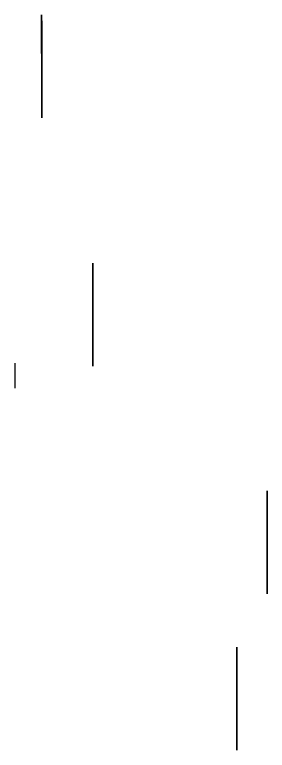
# Model space of a CAD drawing. Header units: millimetres. Extents: x -1672 to 5708, y -1264 to 1190.
# Drawn here: x -1672 to -1617.1, y -325.1 to -165 of the extents above; entities that cross this region are included whole.
import ezdxf

# ---------------------------------------------------------------- set-up
doc = ezdxf.new("R2010")
doc.units = ezdxf.units.MM

msp = doc.modelspace()

# ---------------------------------------------------------------- linework, layer by layer
for p, q in [((-1666.15, -167.58, 88.1), (-1666.2, -165, 81.48)), ((-1666.2, -165, 81.48), (-1666.15, -181.99, 42.26)), ((-1666.15, -187.44, 42.26), (-1666.15, -167.58, 88.1)), ((-1666.15, -181.99, 42.26), (-1666.15, -187.44, 42.26)), ((-1655.04, -221.68, 88.1), (-1655.04, -219.1, 81.48)), ((-1655.04, -219.1, 81.48), (-1655.04, -236.08, 42.26)), ((-1655.04, -241.53, 42.26), (-1655.04, -221.68, 88.1)), ((-1655.04, -236.08, 42.26), (-1655.04, -241.53, 42.26)), ((-1672.01, -240.84, 42.26), (-1672.01, -246.29, 42.26))]:
    msp.add_line(p, q)
msp.add_polyline3d([(-1666.15, -167.58, 88.1), (-1666.15, -187.44, 42.26), (-1666.15, -181.99, 42.26), (-1666.2, -165, 81.48)], close=True)
for points in [[(-1617.15, -285.61, 42.26), (-1617.15, -291.06, 42.26), (-1617.15, -271.2, 88.1), (-1617.15, -268.62, 81.48), (-1617.15, -285.61, 42.26)], [(-1623.76, -325.12, 0), (-1623.76, -305.27, 45.84), (-1623.76, -302.69, 39.22), (-1623.76, -319.67, 0), (-1623.76, -325.12, 0)]]:
    msp.add_polyline3d(points)

doc.saveas('drawing.dxf')
